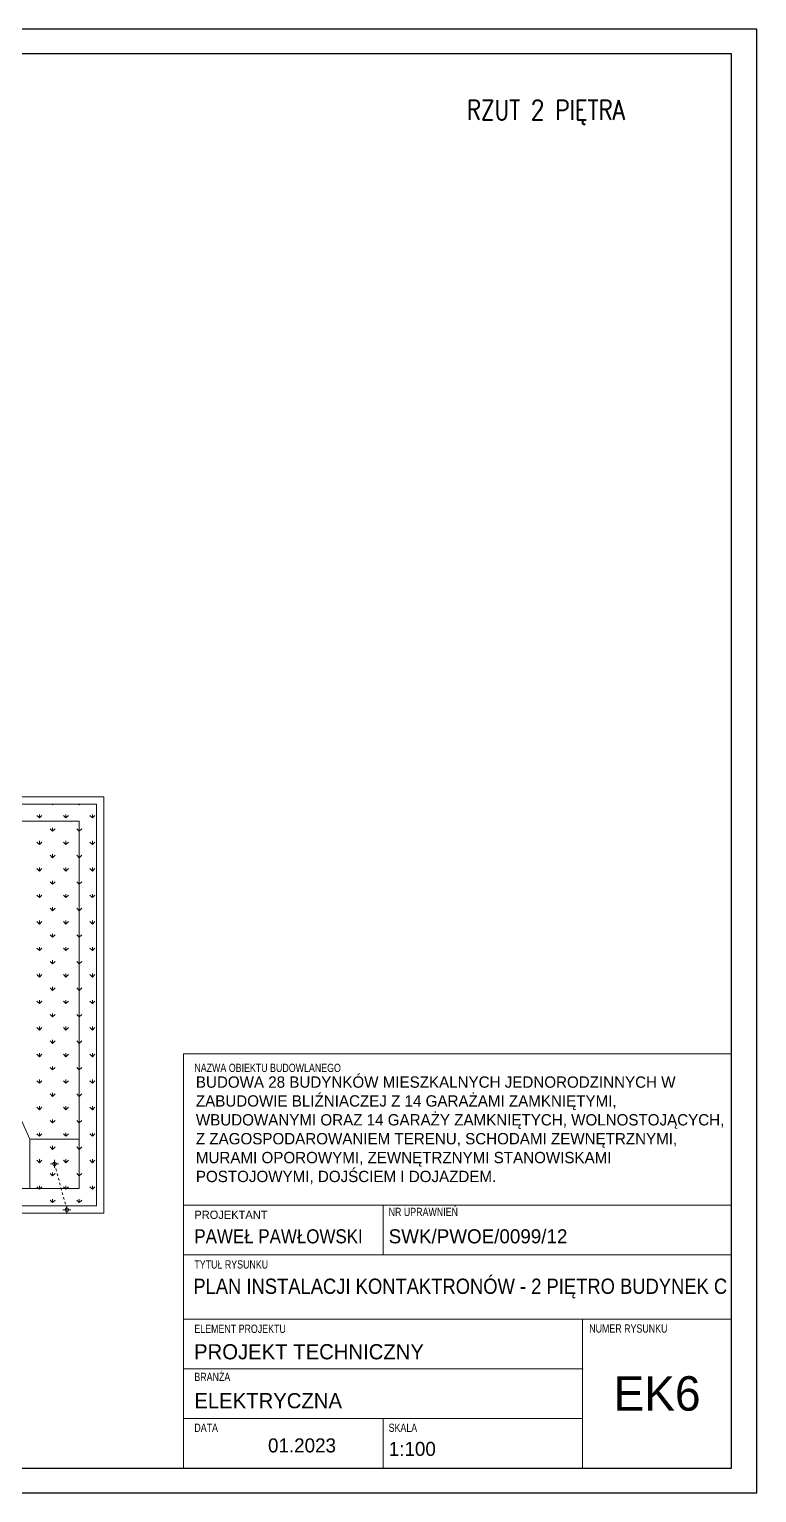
# Model space of a CAD drawing. Header units: millimetres. Extents: x 1780 to 154263, y -7240 to 17216.
# Drawn here: x 152786 to 154263, y 2437 to 5411 of the extents above; entities that cross this region are included whole.
import ezdxf

# ---------------------------------------------------------------- set-up
doc = ezdxf.new("R2010")
doc.units = ezdxf.units.MM
doc.linetypes.add('0.5_0.5', pattern=[1, 0.5, -0.5])
for name, color, linetype, lineweight in [('2d_SX_instalacje - kanalizacja opadowa', 130, 'Continuous', 5), ('2d_SX_szraf', 251, 'Continuous', 0), ('2d_SX_widok', 10, 'Continuous', 9)]:
    doc.layers.add(name, color=color, linetype=linetype, lineweight=lineweight)
doc.layers.add('2d_SX_rewizja 18 września', color=210, linetype='Continuous')
doc.layers.add('60 instalacje elektryka', color=10, linetype='Continuous')
doc.styles.add('ROMANS', font='romans.shx', dxfattribs={"height": 0.2})
doc.styles.add('superhelix', font='bahnschrift.ttf')

# ---------------------------------------------------------------- blocks, each defined once
blk = doc.blocks.new('2p bc')
at = {"layer": '2d_SX_instalacje - kanalizacja opadowa', "color": 8, "linetype": '0.5_0.5', "ltscale": 10}
blk.add_line((109708, 1352.7), (109733, 1259.4), dxfattribs=at)
at = {"layer": '2d_SX_instalacje - kanalizacja opadowa', "color": 8}
for points in [[(109699.8, 1352.7), (109716.2, 1352.7)], [(109708, 1344.5), (109708, 1360.8)], [(109724.8, 1259.4), (109741.2, 1259.4)], [(109733, 1251.2), (109733, 1267.6)]]:
    blk.add_lwpolyline(points, dxfattribs=at)
for centre in [(109708, 1352.7), (109733, 1259.4)]:
    blk.add_circle(centre, 3.75, dxfattribs=at)
at = {"layer": '2d_SX_szraf', "color": 8, "linetype": 'Continuous'}
for p, q in [((109704.1, 2082.4), (109702.9, 2083.7)), ((109704.1, 2082.4), (109704.1, 2083.7)), ((109704.1, 2082.4), (109705.4, 2083.7)), ((109758, 2082.4), (109756.8, 2083.7)), ((109758, 2082.4), (109758, 2083.7)), ((109758, 2082.4), (109759.3, 2083.7)), ((109677.2, 2055.5), (109672.1, 2060.5)), ((109677.2, 2055.5), (109677.2, 2062.6)), ((109677.2, 2055.5), (109682.2, 2060.5)), ((109731.1, 2055.5), (109726, 2060.5)), ((109731.1, 2055.5), (109731.1, 2062.6)), ((109731.1, 2055.5), (109736.1, 2060.5)), ((109785, 2055.5), (109779.9, 2060.5)), ((109785, 2055.5), (109785, 2062.6)), ((109785, 2055.5), (109790, 2060.5)), ((109704.1, 2028.5), (109699.1, 2033.6)), ((109704.1, 2028.5), (109704.1, 2035.7)), ((109704.1, 2028.5), (109709.2, 2033.6)), ((109758, 2028.5), (109753, 2033.6)), ((109758, 2028.5), (109758, 2035.7)), ((109758, 2028.5), (109763.1, 2033.6)), ((109677.2, 2001.6), (109672.1, 2006.6)), ((109677.2, 2001.6), (109677.2, 2008.7)), ((109677.2, 2001.6), (109682.2, 2006.6)), ((109731.1, 2001.6), (109726, 2006.6)), ((109731.1, 2001.6), (109731.1, 2008.7)), ((109731.1, 2001.6), (109736.1, 2006.6)), ((109785, 2001.6), (109779.9, 2006.6)), ((109785, 2001.6), (109785, 2008.7)), ((109785, 2001.6), (109790, 2006.6)), ((109704.1, 1974.6), (109699.1, 1979.7)), ((109704.1, 1974.6), (109704.1, 1981.8)), ((109704.1, 1974.6), (109709.2, 1979.7)), ((109758, 1974.6), (109753, 1979.7)), ((109758, 1974.6), (109758, 1981.8)), ((109758, 1974.6), (109763.1, 1979.7)), ((109677.2, 1947.7), (109672.1, 1952.8)), ((109677.2, 1947.7), (109677.2, 1954.9)), ((109677.2, 1947.7), (109682.2, 1952.8)), ((109731.1, 1947.7), (109726, 1952.8)), ((109731.1, 1947.7), (109731.1, 1954.9)), ((109731.1, 1947.7), (109736.1, 1952.8)), ((109785, 1947.7), (109779.9, 1952.8)), ((109785, 1947.7), (109785, 1954.9)), ((109785, 1947.7), (109790, 1952.8)), ((109704.1, 1920.8), (109699.1, 1925.8)), ((109704.1, 1920.8), (109704.1, 1927.9)), ((109704.1, 1920.8), (109709.2, 1925.8)), ((109758, 1920.8), (109753, 1925.8)), ((109758, 1920.8), (109758, 1927.9)), ((109758, 1920.8), (109763.1, 1925.8)), ((109677.2, 1893.8), (109672.1, 1898.9)), ((109677.2, 1893.8), (109677.2, 1901)), ((109677.2, 1893.8), (109682.2, 1898.9)), ((109704.1, 1866.9), (109704.1, 1874)), ((109731.1, 1893.8), (109726, 1898.9)), ((109731.1, 1893.8), (109731.1, 1901)), ((109731.1, 1893.8), (109736.1, 1898.9)), ((109758, 1866.9), (109758, 1874)), ((109785, 1893.8), (109779.9, 1898.9)), ((109785, 1893.8), (109785, 1901)), ((109785, 1893.8), (109790, 1898.9)), ((109677.2, 1839.9), (109672.1, 1845)), ((109677.2, 1839.9), (109677.2, 1847.1)), ((109677.2, 1839.9), (109682.2, 1845)), ((109704.1, 1866.9), (109699.1, 1871.9)), ((109704.1, 1866.9), (109709.2, 1871.9)), ((109731.1, 1839.9), (109726, 1845)), ((109731.1, 1839.9), (109731.1, 1847.1)), ((109731.1, 1839.9), (109736.1, 1845)), ((109758, 1866.9), (109753, 1871.9)), ((109758, 1866.9), (109763.1, 1871.9)), ((109785, 1839.9), (109779.9, 1845)), ((109785, 1839.9), (109785, 1847.1)), ((109785, 1839.9), (109790, 1845)), ((109704.1, 1813), (109699.1, 1818.1)), ((109704.1, 1813), (109704.1, 1820.1)), ((109704.1, 1813), (109709.2, 1818.1)), ((109758, 1813), (109753, 1818.1)), ((109758, 1813), (109758, 1820.1)), ((109758, 1813), (109763.1, 1818.1)), ((109677.2, 1786.1), (109672.1, 1791.1)), ((109677.2, 1786.1), (109677.2, 1793.2)), ((109677.2, 1786.1), (109682.2, 1791.1)), ((109731.1, 1786.1), (109726, 1791.1)), ((109731.1, 1786.1), (109731.1, 1793.2)), ((109731.1, 1786.1), (109736.1, 1791.1)), ((109785, 1786.1), (109779.9, 1791.1)), ((109785, 1786.1), (109785, 1793.2)), ((109785, 1786.1), (109790, 1791.1)), ((109704.1, 1759.1), (109699.1, 1764.2)), ((109704.1, 1759.1), (109704.1, 1766.3)), ((109704.1, 1759.1), (109709.2, 1764.2)), ((109758, 1759.1), (109753, 1764.2)), ((109758, 1759.1), (109758, 1766.3)), ((109758, 1759.1), (109763.1, 1764.2)), ((109677.2, 1732.2), (109672.1, 1737.2)), ((109677.2, 1732.2), (109677.2, 1739.3)), ((109677.2, 1732.2), (109682.2, 1737.2)), ((109731.1, 1732.2), (109726, 1737.2)), ((109731.1, 1732.2), (109731.1, 1739.3)), ((109731.1, 1732.2), (109736.1, 1737.2)), ((109785, 1732.2), (109779.9, 1737.2)), ((109785, 1732.2), (109785, 1739.3)), ((109785, 1732.2), (109790, 1737.2)), ((109704.1, 1705.2), (109699.1, 1710.3)), ((109704.1, 1705.2), (109704.1, 1712.4)), ((109704.1, 1705.2), (109709.2, 1710.3)), ((109758, 1705.2), (109753, 1710.3)), ((109758, 1705.2), (109758, 1712.4)), ((109758, 1705.2), (109763.1, 1710.3)), ((109677.2, 1678.3), (109672.1, 1683.4)), ((109677.2, 1678.3), (109677.2, 1685.4)), ((109677.2, 1678.3), (109682.2, 1683.4)), ((109731.1, 1678.3), (109726, 1683.4)), ((109731.1, 1678.3), (109731.1, 1685.4)), ((109731.1, 1678.3), (109736.1, 1683.4)), ((109785, 1678.3), (109779.9, 1683.4)), ((109785, 1678.3), (109785, 1685.4)), ((109785, 1678.3), (109790, 1683.4)), ((109704.1, 1651.4), (109699.1, 1656.4)), ((109704.1, 1651.4), (109704.1, 1658.5)), ((109704.1, 1651.4), (109709.2, 1656.4)), ((109758, 1651.4), (109753, 1656.4)), ((109758, 1651.4), (109758, 1658.5)), ((109758, 1651.4), (109763.1, 1656.4)), ((109677.2, 1624.4), (109672.1, 1629.5)), ((109677.2, 1624.4), (109677.2, 1631.6)), ((109677.2, 1624.4), (109682.2, 1629.5)), ((109731.1, 1624.4), (109726, 1629.5)), ((109731.1, 1624.4), (109731.1, 1631.6)), ((109731.1, 1624.4), (109736.1, 1629.5)), ((109785, 1624.4), (109779.9, 1629.5)), ((109785, 1624.4), (109785, 1631.6)), ((109785, 1624.4), (109790, 1629.5)), ((109677.2, 1570.5), (109677.2, 1577.7)), ((109704.1, 1597.5), (109699.1, 1602.5)), ((109704.1, 1597.5), (109704.1, 1604.6)), ((109704.1, 1597.5), (109709.2, 1602.5)), ((109731.1, 1570.5), (109731.1, 1577.7)), ((109758, 1597.5), (109753, 1602.5)), ((109758, 1597.5), (109758, 1604.6)), ((109758, 1597.5), (109763.1, 1602.5)), ((109785, 1570.5), (109785, 1577.7)), ((109677.2, 1570.5), (109672.1, 1575.6)), ((109677.2, 1570.5), (109682.2, 1575.6)), ((109704.1, 1543.6), (109699.1, 1548.6)), ((109704.1, 1543.6), (109704.1, 1550.7)), ((109704.1, 1543.6), (109709.2, 1548.6)), ((109731.1, 1570.5), (109726, 1575.6)), ((109731.1, 1570.5), (109736.1, 1575.6)), ((109758, 1543.6), (109753, 1548.6)), ((109758, 1543.6), (109758, 1550.7)), ((109758, 1543.6), (109763.1, 1548.6)), ((109785, 1570.5), (109779.9, 1575.6)), ((109785, 1570.5), (109790, 1575.6)), ((109677.2, 1516.7), (109672.1, 1521.7)), ((109677.2, 1516.7), (109677.2, 1523.8)), ((109677.2, 1516.7), (109682.2, 1521.7)), ((109731.1, 1516.7), (109726, 1521.7)), ((109731.1, 1516.7), (109731.1, 1523.8)), ((109731.1, 1516.7), (109736.1, 1521.7)), ((109785, 1516.7), (109779.9, 1521.7)), ((109785, 1516.7), (109785, 1523.8)), ((109785, 1516.7), (109790, 1521.7)), ((109704.1, 1489.7), (109699.1, 1494.8)), ((109704.1, 1489.7), (109704.1, 1496.9)), ((109704.1, 1489.7), (109709.2, 1494.8)), ((109758, 1489.7), (109753, 1494.8)), ((109758, 1489.7), (109758, 1496.9)), ((109758, 1489.7), (109763.1, 1494.8)), ((109677.2, 1462.8), (109672.1, 1467.8)), ((109677.2, 1462.8), (109677.2, 1469.9)), ((109677.2, 1462.8), (109682.2, 1467.8)), ((109731.1, 1462.8), (109726, 1467.8)), ((109731.1, 1462.8), (109731.1, 1469.9)), ((109731.1, 1462.8), (109736.1, 1467.8)), ((109785, 1462.8), (109779.9, 1467.8)), ((109785, 1462.8), (109785, 1469.9)), ((109785, 1462.8), (109790, 1467.8)), ((109704.1, 1435.8), (109699.1, 1440.9)), ((109704.1, 1435.8), (109704.1, 1443)), ((109704.1, 1435.8), (109709.2, 1440.9)), ((109758, 1435.8), (109753, 1440.9)), ((109758, 1435.8), (109758, 1443)), ((109758, 1435.8), (109763.1, 1440.9)), ((109677.2, 1408.9), (109672.1, 1413.9)), ((109677.2, 1408.9), (109677.2, 1416)), ((109677.2, 1408.9), (109682.2, 1413.9)), ((109731.1, 1408.9), (109726, 1413.9)), ((109731.1, 1408.9), (109731.1, 1416)), ((109731.1, 1408.9), (109736.1, 1413.9)), ((109785, 1408.9), (109779.9, 1413.9)), ((109785, 1408.9), (109785, 1416)), ((109785, 1408.9), (109790, 1413.9)), ((109704.1, 1382), (109699.1, 1387)), ((109704.1, 1382), (109704.1, 1389.1)), ((109704.1, 1382), (109709.2, 1387)), ((109758, 1382), (109753, 1387)), ((109758, 1382), (109758, 1389.1)), ((109758, 1382), (109763.1, 1387)), ((109677.2, 1355), (109672.1, 1360.1)), ((109677.2, 1355), (109677.2, 1362.2)), ((109677.2, 1355), (109682.2, 1360.1)), ((109731.1, 1355), (109726, 1360.1)), ((109731.1, 1355), (109731.1, 1362.2)), ((109731.1, 1355), (109736.1, 1360.1)), ((109785, 1355), (109779.9, 1360.1)), ((109785, 1355), (109785, 1362.2)), ((109785, 1355), (109790, 1360.1)), ((109677.2, 1301.1), (109677.2, 1308.3)), ((109704.1, 1328.1), (109699.1, 1333.1)), ((109704.1, 1328.1), (109704.1, 1335.2)), ((109704.1, 1328.1), (109709.2, 1333.1)), ((109731.1, 1301.1), (109731.1, 1308.3)), ((109758, 1328.1), (109753, 1333.1)), ((109758, 1328.1), (109758, 1335.2)), ((109758, 1328.1), (109763.1, 1333.1)), ((109785, 1301.1), (109785, 1308.3)), ((109677.2, 1301.1), (109672.1, 1306.2)), ((109677.2, 1301.1), (109682.2, 1306.2)), ((109704.1, 1274.2), (109699.1, 1279.2)), ((109704.1, 1274.2), (109704.1, 1281.3)), ((109704.1, 1274.2), (109709.2, 1279.2)), ((109731.1, 1301.1), (109726, 1306.2)), ((109731.1, 1301.1), (109736.1, 1306.2)), ((109758, 1274.2), (109753, 1279.2)), ((109758, 1274.2), (109758, 1281.3)), ((109758, 1274.2), (109763.1, 1279.2)), ((109785, 1301.1), (109779.9, 1306.2)), ((109785, 1301.1), (109790, 1306.2))]:
    blk.add_line(p, q, dxfattribs=at)
at = {"layer": '2d_SX_szraf', "color": 8}
for p, q in [((109368, 2048.7), (109658, 1402.7)), ((109758, 2048.7), (109368, 2048.7)), ((109758, 1302.7), (109758, 2048.7)), ((109758, 1402.7), (109658, 1402.7)), ((109658, 1402.7), (109658, 1302.7)), ((109758, 1302.7), (109758, 1402.7)), ((109368, 1302.7), (109758, 1302.7)), ((109658, 1302.7), (109758, 1302.7))]:
    blk.add_line(p, q, dxfattribs=at)
at = {"layer": '2d_SX_widok', "color": 8, "ltscale": 0.5}
for p, q in [((109808, 2098.7), (108522.5, 2098.7)), ((109368, 2083.7), (109793, 2083.7)), ((109793, 2083.7), (109793, 1267.7)), ((109808, 1252.7), (109808, 2098.7)), ((108521.9, 1252.7), (109808, 1252.7)), ((109793, 1267.7), (109368, 1267.7))]:
    blk.add_line(p, q, dxfattribs=at)

msp = doc.modelspace()

# ---------------------------------------------------------------- linework, layer by layer
at = {"layer": '60 instalacje elektryka'}
for points in [[(154262.8, 5410.6), (150058.2, 5410.6), (150058.2, 2437.4), (154262.8, 2437.4)], [(150149.7, 2487.4), (154211.6, 2487.4), (154211.6, 5360.6), (150149.7, 5360.6)]]:
    msp.add_lwpolyline(points, close=True, dxfattribs=at)
at = {"layer": '60 instalacje elektryka', "lineweight": 20, "ltscale": 20}
msp.add_lwpolyline([(154211.6, 2487.4), (153098.9, 2487.4), (153098.9, 3329.3), (154211.6, 3329.3)], close=True, dxfattribs=at)
for points in [[(153098.9, 3021.4), (154211.6, 3021.4)], [(153504.1, 2920.6), (153504.1, 3021.4)], [(153098.9, 2920.6), (154211.6, 2920.6)], [(153098.9, 2789.8), (154211.6, 2789.8)], [(153909.2, 2487.4), (153909.2, 2789.8)], [(153098.9, 2689), (153909.2, 2689)], [(153098.9, 2588.2), (153909.2, 2588.2)], [(153504.1, 2487.4), (153504.1, 2588.2)], [(153098.9, 2487.4), (154211.6, 2487.4)]]:
    msp.add_lwpolyline(points, dxfattribs=at)
msp.add_point((153909.2, 2689), dxfattribs=at)

# ---------------------------------------------------------------- block references
at = {"layer": '2d_SX_rewizja 18 września'}
msp.add_blockref('2p bc', (43128.9, 1752.8), dxfattribs=at)

# ---------------------------------------------------------------- texts
at = {"layer": '60 instalacje elektryka', "insert": (153673.9, 5266.9), "char_height": 40, "width": 371.81, "attachment_point": 1, "rotation": 360, "style": 'ROMANS'}
msp.add_mtext('{\\W0.8;RZUT 2 PIĘTRA}', dxfattribs=at)
at = {"layer": '60 instalacje elektryka', "lineweight": 20, "ltscale": 20, "style": 'superhelix'}
for s, insert, char_height, width, attachment_point in [('{\\W0.8;NAZWA OBIEKTU BUDOWLANEGO}', (153120.8, 3309), 16.8, 327.68, 1), ('BUDOWA 28 BUDYNKÓW MIESZKALNYCH JEDNORODZINNYCH W ZABUDOWIE BLIŹNIACZEJ Z 14 GARAŻAMI ZAMKNIĘTYMI, WBUDOWANYMI ORAZ 14 GARAŻY ZAMKNIĘTYCH, WOLNOSTOJĄCYCH, Z ZAGOSPODAROWANIEM TERENU, SCHODAMI ZEWNĘTRZNYMI, MURAMI OPOROWYMI, ZEWNĘTRZNYMI STANOWISKAMI POSTOJOWYMI, DOJŚCIEM I DOJAZDEM.', (153123.9, 3283.2), 23, 1081.986, 1), ('PROJEKTANT', (153120.8, 3010.5), 16.8, 141.39, 1), ('{\\W0.8;NR UPRAWNIEŃ}', (153515.3, 3016.3), 16.8, 155.52, 1), ('SWK/PWOE/0099/12', (153515.4, 2972.6), 28.56, 362.304, 1), ('{\\W0.9;PAWEŁ PAWŁOWSKI}', (153120.8, 2972.6), 28.56, 349.244, 1), ('{\\W0.8;TYTUŁ RYSUNKU}', (153120.8, 2909.7), 16.8, 167.68, 1), ('\\pxsm0.9;{\\W0.9;PLAN INSTALACJI KONTAKTRONÓW - 2 PIĘTRO BUDYNEK C}', (153118.7, 2872.4), 31, 1093.273, 1), ('{\\W0.8;ELEMENT PROJEKTU  }', (153120.8, 2778.9), 16.8, 1146.337, 1), ('{\\W0.8;NUMER RYSUNKU}', (153922.7, 2779.4), 16.8, 176, 1), ('PROJEKT TECHNICZNY', (153120.2, 2739.2), 30.8, 571.539, 1), ('{\\W0.8;BRANŻA } ', (153120.8, 2681.1), 16.8, 1146.337, 1), ('\\pxqc;EK6', (154060.4, 2638.6), 70, 143.755, 5), ('ELEKTRYCZNA', (153120.8, 2639.8), 30.8, 302.441, 1), ('{\\W0.8;DATA}', (153120.8, 2577.8), 16.8, 53.12, 1), ('{\\W0.8;SKALA}', (153515.3, 2577.8), 16.8, 65.28, 1), ('01.2023', (153270.4, 2547.8), 28.56, 137.088, 1), ('1:100', (153515.6, 2540.7), 28.56, 94.656, 1)]:
    msp.add_mtext(s, dxfattribs=dict(at, insert=insert, char_height=char_height, width=width, attachment_point=attachment_point))

doc.saveas('drawing.dxf')
